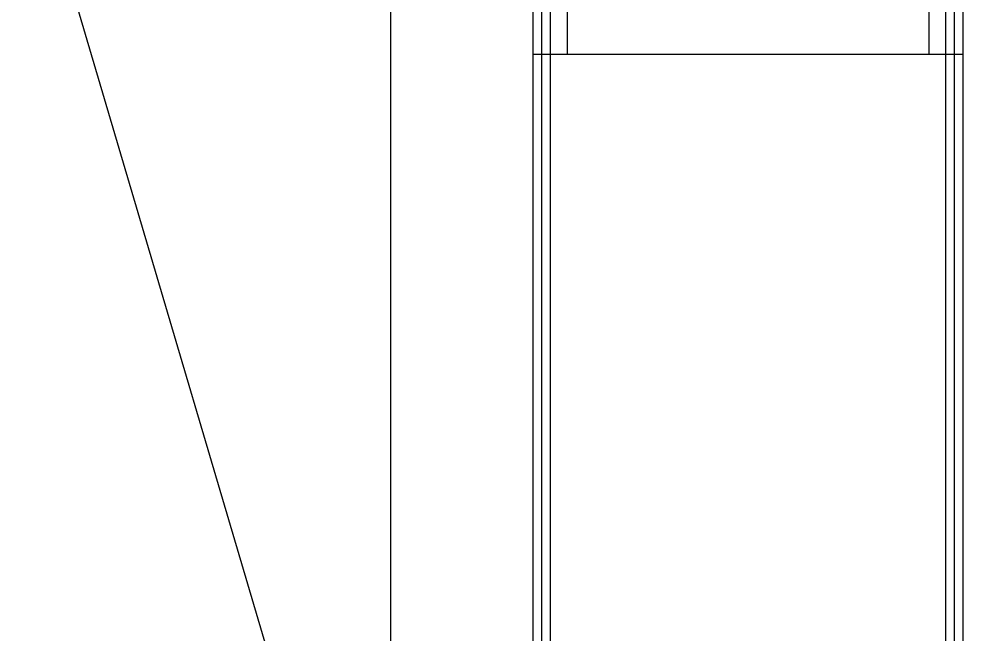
# Model space of a CAD drawing. Header units: millimetres. Extents: x 13515 to 183937, y -33900 to -660.
# Drawn here: x 120592 to 120677.8, y -19576.5 to -19520.5 of the extents above; entities that cross this region are included whole.
import ezdxf

# ---------------------------------------------------------------- set-up
doc = ezdxf.new("R2010")
doc.units = ezdxf.units.MM
doc.header["$LTSCALE"] = 100
doc.header["$MEASUREMENT"] = 0
doc.layers.get('0').update_dxf_attribs({"linetype": 'CONTINUOUS'})
for name, color, linetype in [('ELE9', 9, 'CONTINUOUS'), ('STAIR', 4, 'CONTINUOUS'), ('STEEL', 5, 'CONTINUOUS'), ('주차-화물', 251, 'CONTINUOUS')]:
    doc.layers.add(name, color=color, linetype=linetype)

# ---------------------------------------------------------------- blocks, each defined once
blk = doc.blocks.new('A$C9dd89177')
at = {"layer": '주차-화물', "ltscale": 0.1}
blk.add_lwpolyline([(0, 0), (11000, 0), (11000, 3250), (0, 3250), (0, 0), (11000, 3250)], dxfattribs=at)
blk = doc.blocks.new('dklfmgkdjgkglhffgh')
at = {"layer": 'STAIR', "ltscale": 5}
for p, q in [((36560232.6, 48046.3), (36560232.6, 46546.3)), ((36560432.6, 46546.3), (36557932.6, 46546.3))]:
    blk.add_line(p, q, dxfattribs=at)
for points in [[(36560432.6, 48046.3), (36557932.6, 48046.3), (36557932.6, 40471.3)], [(36558132.6, 46546.3), (36558132.6, 48046.3)], [(36560432.6, 40471.3), (36560432.6, 48046.3)]]:
    blk.add_lwpolyline(points, dxfattribs=at)
at = {"layer": 'STEEL', "ltscale": 5}
for points in [[(36557982.6, 48046.3), (36557982.6, 40471.3)], [(36558032.6, 48046.3), (36558032.6, 40471.3)], [(36560332.6, 40471.3), (36560332.6, 48046.3)], [(36560382.6, 40471.3), (36560382.6, 48046.3)]]:
    blk.add_lwpolyline(points, dxfattribs=at)
blk = doc.blocks.new('FGHJ')
at = {"layer": 'ELE9', "ltscale": 0.1, "rotation": 270}
blk.add_blockref('A$C9dd89177', (37122874.1, 51646.3), dxfattribs=at)
at = {"layer": 'ELE9'}
blk.add_blockref('dklfmgkdjgkglhffgh', (569016.4, 0), dxfattribs=at)

msp = doc.modelspace()

# ---------------------------------------------------------------- block references
at = {"xscale": 0.01565102769230769, "yscale": 0.01565102769230769, "zscale": 0.01565102769230769}
msp.add_blockref('FGHJ', (-460436.194, -20252.242), dxfattribs=at)

doc.saveas('drawing.dxf')
